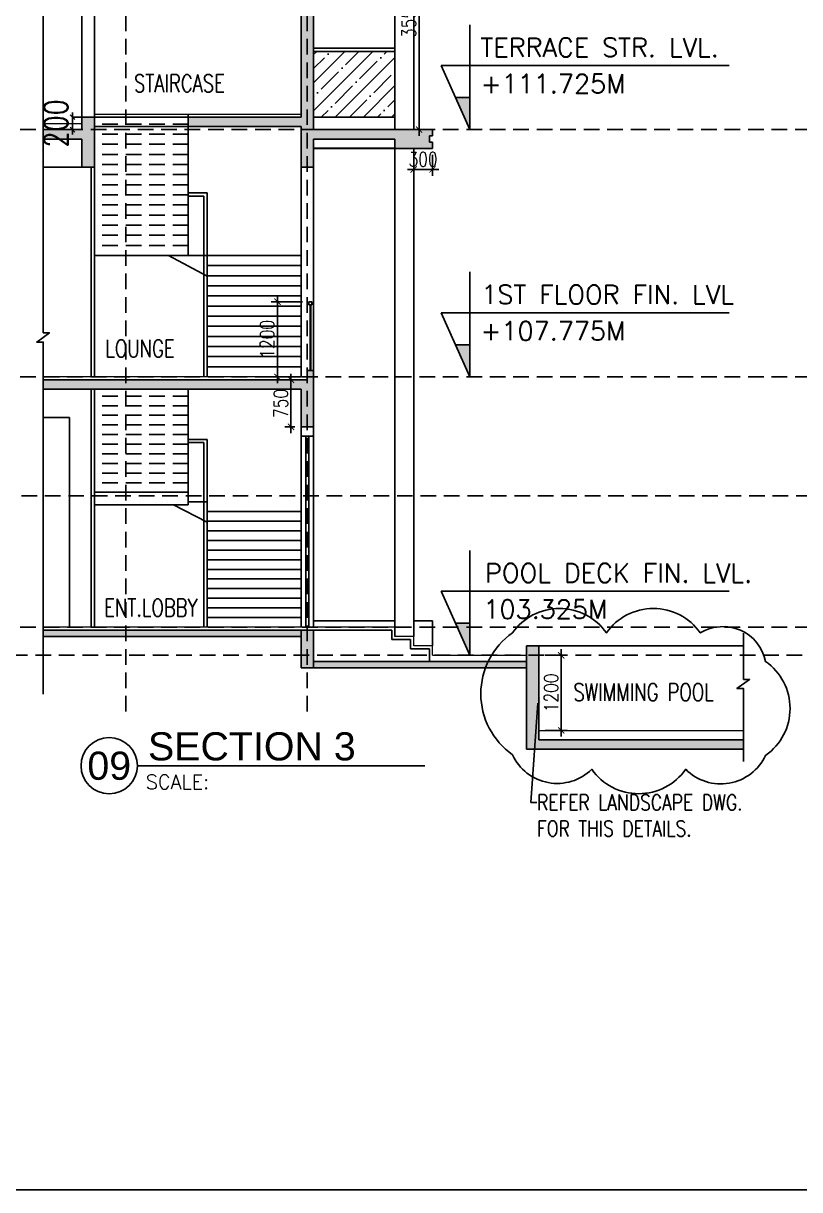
# Model space of a CAD drawing. Extents: x -32840 to 422982, y 280745 to 888746.
# Drawn here: x 26171 to 38571, y 446301 to 464941 of the extents above; entities that cross this region are included whole.
import ezdxf
from ezdxf import colors
from ezdxf.entities.mleader import LeaderData, LeaderLine
from ezdxf.enums import TextEntityAlignment as Align
from ezdxf.math import Vec2, Vec3

# ---------------------------------------------------------------- set-up
doc = ezdxf.new("R2010")
doc.units = 0
doc.header["$LTSCALE"] = 1000
doc.header["$PDMODE"] = 3
doc.linetypes.add('CONTINOUS', pattern=[0])
doc.linetypes.add('HIDDEN', pattern=[0.375, 0.25, -0.125])
doc.layers.get('Defpoints').update_dxf_attribs({"linetype": 'HIDDEN'})
for name, color, linetype in [('a-dim', 3, 'Continuous'), ('A-DOOR', 1, 'Continuous'), ('A-Elev 01', 7, 'Continuous'), ('A-Elev 02', 6, 'Continuous'), ('A-Elev 03', 4, 'Continuous'), ('A-Glaz', 4, 'Continuous'), ('A-HAT', 8, 'Continuous'), ('A-LVL', 31, 'HIDDEN'), ('A-Rail', 1, 'Continuous'), ('A-RD', 6, 'Continuous'), ('A-Rev', 31, 'Continuous'), ('A-Tag LVl', 2, 'Continuous'), ('A-TEXT', 6, 'Continuous'), ('A-WALL', 7, 'CONTINOUS'), ('a-win', 1, 'Continuous'), ('I-False Ceiling', 7, 'Continuous')]:
    doc.layers.add(name, color=color, linetype=linetype)
doc.layers.add('A-FLOR', color=2, linetype='Continuous', lineweight=18)
doc.styles.add('Arial', font='arial.ttf')
doc.styles.add('ROMANS', font='romans.shx', dxfattribs={"width": 0.8})
doc.dimstyles.new('A-Det dim', dxfattribs={"dimscale": 150, "dimtxt": 2.5, "dimasz": 0.5, "dimexe": 0, "dimexo": 0, "dimgap": 0.5, "dimtad": 1, "dimdec": 0, "dimlfac": -0.01, "dimzin": 3, "dimdsep": 46, "dimtxsty": 'ROMANS', "dimblk": 'OBLIQUE', "dimcen": 5, "dimclrd": 256, "dimclre": 8, "dimclrt": 6, "dimadec": 0, "dimazin": 0, "dimtfac": 1, "dimtdec": 0, "dimtix": 1, "dimtmove": 1, "dimatfit": 3, "dimfxl": 1, "dimfrac": 2, "dimtolj": 1, "dimtzin": 3, "dimarcsym": 0})
doc.dimstyles.new('dim-1', dxfattribs={"dimscale": 100, "dimtxt": 2.25, "dimasz": 1, "dimexe": 1, "dimexo": 1, "dimgap": 0.5, "dimtad": 1, "dimdec": 0, "dimzin": 3, "dimdsep": 46, "dimtxsty": 'ROMANS', "dimblk": 'ARCHTICK', "dimcen": 0.0625, "dimdle": 1, "dimclrd": 256, "dimclre": 256, "dimclrt": 6, "dimadec": 0, "dimazin": 0, "dimtfac": 1, "dimtdec": 0, "dimtix": 1, "dimtmove": 1, "dimatfit": 3, "dimfxl": 1, "dimfrac": 2, "dimtolj": 1, "dimtzin": 3, "dimarcsym": 0})

# ---------------------------------------------------------------- blocks, each defined once
blk = doc.blocks.new('RD')
at = {"style": 'ROMANS', "width": 0.75}
for tag, p in [('RT', (10.24, 14.08)), ('SZ', (10.24, 2.74))]:
    blk.add_attdef(tag, text='', height=9, dxfattribs=at).set_placement(p, align=Align.CENTER)
blk = doc.blocks.new('TAG-LABEL')
at = {"linetype": 'Continuous'}
blk.add_line((-65.32, 0), (-24.49, 0), dxfattribs=at)
blk.add_circle((-69.32, 0), 4, dxfattribs=at)
at = {"color": 6, "style": 'ROMANS'}
blk.add_text('SCALE:', height=2, dxfattribs=at).set_placement((-64.13, -3.31))
at = {"color": 6}
for tag, p, height, style in [('LABELNAME', (-63.82, 0.75), 4, 'Arial'), ('SCALE', (-52.05, -3.31), 2, 'ROMANS'), ('DES.LINE.01', (-63.94, -6.44), 2, 'ROMANS'), ('DES.LINE.02', (-63.94, -9.56), 2, 'ROMANS')]:
    blk.add_attdef(tag, p, '', height=height, dxfattribs=dict(at, style=style))
at = {"color": 6, "style": 'Arial'}
blk.add_attdef('88', text='', height=4, dxfattribs=at).set_placement((-69.32, 0), align=Align.MIDDLE_CENTER)
blk = doc.blocks.new('_ArchTick')
at = {"color": 0, "linetype": 'ByBlock', "const_width": 0.15}
blk.add_lwpolyline([(-0.5, -0.5), (0.5, 0.5)], dxfattribs=at)
blk = doc.blocks.new('*D1923')
at = {"layer": 'a-dim', "lineweight": -2, "transparency": 16777216}
for p, q in [((30631, 460492), (30130, 460492)), ((30230, 459192), (30230, 460592)), ((30606, 459292), (30130, 459292))]:
    blk.add_line(p, q, dxfattribs=at)
at = {"layer": 'Defpoints', "color": 0, "transparency": 16777216}
for p in [(30230, 460492), (30731, 460492), (30706, 459292)]:
    blk.add_point(p, dxfattribs=at)
at = {"layer": 'a-dim', "lineweight": -2, "transparency": 16777216, "xscale": 100, "yscale": 100, "zscale": 100}
for p, rotation in [((30230, 460492), 90), ((30230, 459292), 270)]:
    blk.add_blockref('_ArchTick', p, dxfattribs=dict(at, rotation=rotation))
at = {"layer": 'a-dim', "color": 6, "transparency": 16777216, "insert": (30067, 459892), "char_height": 225, "attachment_point": 5, "rotation": 90, "style": 'ROMANS'}
blk.add_mtext('\\A1;1200', dxfattribs=at)
blk = doc.blocks.new('*D1914')
at = {"layer": 'a-dim', "lineweight": -2, "transparency": 16777216}
for p, q in [((34506, 454842), (34863, 454842)), ((34763, 454942), (34763, 453542)), ((34506, 453642), (34863, 453642))]:
    blk.add_line(p, q, dxfattribs=at)
at = {"layer": 'Defpoints', "color": 0, "transparency": 16777216}
for p in [(34406, 454842), (34406, 453642), (34763, 453642)]:
    blk.add_point(p, dxfattribs=at)
at = {"layer": 'a-dim', "lineweight": -2, "transparency": 16777216, "xscale": 100, "yscale": 100, "zscale": 100}
for p, rotation in [((34763, 454842), 90), ((34763, 453642), 270)]:
    blk.add_blockref('_ArchTick', p, dxfattribs=dict(at, rotation=rotation))
at = {"layer": 'a-dim', "color": 6, "transparency": 16777216, "insert": (34601, 454242), "char_height": 225, "attachment_point": 5, "rotation": 90, "style": 'ROMANS'}
blk.add_mtext('\\A1;1200', dxfattribs=at)
blk = doc.blocks.new('*D1917')
at = {"layer": 'a-dim', "lineweight": -2, "transparency": 16777216}
for p, q in [((30906, 466792), (32591, 466792)), ((32491, 466892), (32491, 463142)), ((31056, 463242), (32591, 463242))]:
    blk.add_line(p, q, dxfattribs=at)
at = {"layer": 'Defpoints', "color": 0, "transparency": 16777216}
for p in [(30806, 466792), (30956, 463242), (32491, 463242)]:
    blk.add_point(p, dxfattribs=at)
at = {"layer": 'a-dim', "lineweight": -2, "transparency": 16777216, "xscale": 100, "yscale": 100, "zscale": 100}
for p, rotation in [((32491, 466792), 90), ((32491, 463242), 270)]:
    blk.add_blockref('_ArchTick', p, dxfattribs=dict(at, rotation=rotation))
at = {"layer": 'a-dim', "color": 6, "transparency": 16777216, "insert": (32328, 465017), "char_height": 225, "attachment_point": 5, "rotation": 90, "style": 'ROMANS'}
blk.add_mtext('\\A1;3550', dxfattribs=at)
blk = doc.blocks.new('TAG-LVL-SEC')
blk.add_hatch(color=256).paths.add_polyline_path([(0, 3.42), (-1.53, 3.42), (0, 0)])
for p, q in [((0, 0), (0, 11.17)), ((0, 0), (-3.06, 6.83)), ((-3.06, 6.83), (27.63, 6.83)), ((-1.53, 3.42), (0, 3.42))]:
    blk.add_line(p, q)
at = {"color": 6, "style": 'ROMANS'}
for tag, p in [('LEVEL', (1.61, 7.76)), ('LEVELTAG', (1.44, 3.9))]:
    blk.add_attdef(tag, p, '', height=2, dxfattribs=at)
blk = doc.blocks.new('_Oblique')
at = {"color": 0, "linetype": 'ByBlock', "lineweight": -2}
blk.add_line((-0.5, -0.5), (0.5, 0.5), dxfattribs=at)
at = {"color": 0, "linetype": 'ByBlock'}
blk.add_line((-0.5, -0.5), (0.5, 0.5), dxfattribs=at)
blk = doc.blocks.new('*D1819')
at = {"layer": 'A-Elev 01', "lineweight": -2, "transparency": 16777216}
for p, q in [((26954, 463442), (26954, 463517)), ((26954, 463442), (26954, 463242)), ((26954, 463242), (26954, 463167))]:
    blk.add_line(p, q, dxfattribs=at)
at = {"layer": 'A-Elev 01', "color": 8, "lineweight": -2, "transparency": 16777216}
for p, q in [((27106, 463442), (26954, 463442)), ((27106, 463242), (26954, 463242))]:
    blk.add_line(p, q, dxfattribs=at)
at = {"layer": 'Defpoints', "color": 0, "transparency": 16777216}
for p in [(27106, 463442), (26954, 463242), (27106, 463242)]:
    blk.add_point(p, dxfattribs=at)
at = {"layer": 'A-Elev 01', "lineweight": -2, "transparency": 16777216, "xscale": 75, "yscale": 75, "zscale": 75}
for p, rotation in [((26954, 463442), 270), ((26954, 463242), 90)]:
    blk.add_blockref('_Oblique', p, dxfattribs=dict(at, rotation=rotation))
at = {"layer": 'A-Elev 01', "color": 6, "transparency": 16777216, "insert": (26692, 463342), "char_height": 375, "attachment_point": 5, "rotation": 90, "style": 'ROMANS'}
blk.add_mtext('\\A1;200', dxfattribs=at)
blk = doc.blocks.new('*D1884')
at = {"layer": 'a-dim', "lineweight": -2, "transparency": 16777216}
for p, q in [((30446, 458392), (30446, 459342)), ((30506, 459242), (30346, 459242)), ((30506, 458492), (30346, 458492))]:
    blk.add_line(p, q, dxfattribs=at)
at = {"layer": 'Defpoints', "color": 0, "transparency": 16777216}
for p in [(30446, 459242), (30606, 459242), (30606, 458492)]:
    blk.add_point(p, dxfattribs=at)
at = {"layer": 'a-dim', "lineweight": -2, "transparency": 16777216, "xscale": 100, "yscale": 100, "zscale": 100}
for p, rotation in [((30446, 459242), 90), ((30446, 458492), 270)]:
    blk.add_blockref('_ArchTick', p, dxfattribs=dict(at, rotation=rotation))
at = {"layer": 'a-dim', "color": 6, "transparency": 16777216, "insert": (30283, 458867), "char_height": 225, "attachment_point": 5, "rotation": 90, "style": 'ROMANS'}
blk.add_mtext('\\A1;750', dxfattribs=at)
blk = doc.blocks.new('*D1932')
at = {"layer": 'a-dim', "lineweight": -2, "transparency": 16777216}
for p, q in [((32406, 462842), (32406, 462505)), ((32706, 462842), (32706, 462505)), ((32406, 462605), (32306, 462605)), ((32406, 462605), (32706, 462605)), ((32706, 462605), (32806, 462605))]:
    blk.add_line(p, q, dxfattribs=at)
at = {"layer": 'Defpoints', "color": 0, "transparency": 16777216}
for p in [(32406, 462942), (32706, 462942), (32706, 462605)]:
    blk.add_point(p, dxfattribs=at)
at = {"layer": 'a-dim', "lineweight": -2, "transparency": 16777216, "xscale": 100, "yscale": 100, "zscale": 100}
blk.add_blockref('_ArchTick', (32406, 462605), dxfattribs=at)
at = {"layer": 'a-dim', "lineweight": -2, "transparency": 16777216, "xscale": 100, "yscale": 100, "zscale": 100, "rotation": 180}
blk.add_blockref('_ArchTick', (32706, 462605), dxfattribs=at)
at = {"layer": 'a-dim', "color": 6, "transparency": 16777216, "insert": (32556, 462768), "char_height": 225, "attachment_point": 5, "style": 'ROMANS'}
blk.add_mtext('\\A1;300', dxfattribs=at)

msp = doc.modelspace()

# ---------------------------------------------------------------- hatches: boundary and pattern name
at = {"layer": 'A-HAT'}
h = msp.add_hatch(dxfattribs=at)
h.set_pattern_fill('ANSI35', color=131, scale=50)
h.set_pattern_definition([(45, (-226190.82, 1233887.83), (-224.5064, 224.5064), []), (45, (-225966.3, 1233887.83), (-224.5064, 224.5064), [396.875, -79.375, 0, -79.375])])
h.paths.add_polyline_path([(30806, 464492.2), (30806, 463442.2), (32106, 463442.2), (32106, 464492.2)])
at = {"layer": 'I-False Ceiling'}
h = msp.add_hatch(dxfattribs=at)
h.set_pattern_fill('ANGLE', color=8)
h.set_pattern_definition([(0, (0, 0), (0, 6.985), [5.08, -1.905]), (90, (0, 0), (-6.985, 4e-16), [5.08, -1.905])])
h.paths.add_polyline_path([(42307.7, 466129.6), (42307.7, 466704.9), (41970.2, 466704.9), (41970.2, 466129.6)], flags=9)
h.paths.add_polyline_path([(40440.9, 466208.8), (40440.9, 466775.6), (40103.4, 466775.6), (40103.4, 466208.8)], flags=9)
h.paths.add_polyline_path([(39895.2, 459535.4), (41695.2, 459535.4), (41695.2, 459955.4), (39895.2, 459955.4)], flags=9)
h.paths.add_polyline_path([(44116.4, 458298.8), (44116.4, 458848.5), (43778.9, 458848.5), (43778.9, 458298.8)], flags=9)
h.paths.add_polyline_path([(44871.9, 459381.7), (44871.9, 460102.8), (44534.4, 460102.8), (44534.4, 459381.7)], flags=9)
h.paths.add_polyline_path([(30236.1, 459531.7), (30236.1, 460252.8), (29898.6, 460252.8), (29898.6, 459531.7)], flags=9)
h.paths.add_polyline_path([(27814.1, 463772.2), (29514.1, 463772.2), (29514.1, 464192.2), (27814.1, 464192.2)], flags=9)
h.paths.add_polyline_path([(32496.8, 464643.8), (32496.8, 465390.6), (32159.3, 465390.6), (32159.3, 464643.8)], flags=9)
h.paths.add_polyline_path([(45644.6, 463913.3), (49028.4, 463913.3), (49028.4, 464946.7), (45644.6, 464946.7)], flags=9)
h.paths.add_polyline_path([(28398.1, 467301.6), (31005.3, 467301.6), (31005.3, 467751.6), (28398.1, 467751.6)], flags=9)
h.paths.add_polyline_path([(28354.5, 467881.6), (34833.1, 467881.6), (34833.1, 468331.6), (28354.5, 468331.6)], flags=9)
h.paths.add_polyline_path([(42272.8, 458579.6), (42272.8, 459154.9), (41935.3, 459154.9), (41935.3, 458579.6)], flags=9)
h.paths.add_polyline_path([(42279.8, 465703.1), (42855.1, 465703.1), (42855.1, 466040.6), (42279.8, 466040.6)], flags=9)
h.paths.add_polyline_path([(42329.7, 462579.6), (42329.7, 463154.9), (41992.2, 463154.9), (41992.2, 462579.6)], flags=9)
h.paths.add_polyline_path([(42279.8, 462206.2), (42855.1, 462206.2), (42855.1, 462543.7), (42279.8, 462543.7)], flags=9)
h.paths.add_polyline_path([(39534.1, 465894.9), (40100.9, 465894.9), (40100.9, 466232.4), (39534.1, 466232.4)], flags=9)
h.paths.add_polyline_path([(30451.9, 458579.6), (30451.9, 459154.9), (30114.4, 459154.9), (30114.4, 458579.6)], flags=9)
h.paths.add_polyline_path([(32268.4, 462598.9), (32843.7, 462598.9), (32843.7, 462936.4), (32268.4, 462936.4)], flags=9)
h.paths.add_polyline_path([(33455.2, 459801.6), (36062.3, 459801.6), (36062.3, 460251.6), (33455.2, 460251.6)], flags=9)
h.paths.add_polyline_path([(33495, 460381.6), (38245, 460381.6), (38245, 460831.6), (33495, 460831.6)], flags=9)
h.paths.add_polyline_path([(33457.2, 463751.6), (36064.4, 463751.6), (36064.4, 464201.6), (33457.2, 464201.6)], flags=9)
h.paths.add_polyline_path([(33412.5, 464331.6), (37862.5, 464331.6), (37862.5, 464781.6), (33412.5, 464781.6)], flags=9)
h = msp.add_hatch(dxfattribs=at)
h.set_pattern_fill('AR-CONC', color=8)
h.paths.add_polyline_path([(30806, 466492.2), (27106, 466492.2), (27106, 466192.2), (26506, 466192.2), (26506, 465892.2), (27106, 465892.2), (27306, 465892.2), (27306, 466342.2), (30606, 466342.2), (30606, 465742.2), (30806, 465742.2)])
h.paths.add_polyline_path([(27306, 466792.2), (27106, 466792.2), (27106, 466492.2), (27306, 466492.2)])
h.paths.add_polyline_path([(30806, 466792.2), (30606, 466792.2), (30606, 466492.2), (30806, 466492.2)])
h.paths.add_polyline_path([(30806, 465742.2), (30606, 465742.2), (30606, 463442.2), (28806, 463442.2), (28806, 463292.2), (30606, 463292.2), (30606, 463242.2), (30806, 463242.2)])
h.paths.add_polyline_path([(27306, 463242.2), (26489.8, 463242.2), (26489.8, 463092.2), (27106, 463092.2), (27106, 462642.2), (27306, 462642.2)])
h.paths.add_polyline_path([(27306, 463442.2), (27106, 463442.2), (27106, 463242.2), (27306, 463242.2), (27306, 463292.2)])
h.paths.add_polyline_path([(30806, 463092.2), (32106, 463092.2), (32106, 462942.2), (32706, 462942.2), (32706, 463042.2), (32656, 463042.2), (32656, 463142.2), (32706, 463142.2), (32706, 463242.2), (30606, 463242.2), (30606, 462642.2), (30806, 462642.2)])
h.paths.add_polyline_path([(30806, 459292.2), (30706, 459292.2), (30706, 459242.2), (26489.8, 459242.2), (26489.8, 459092.2), (30606, 459092.2), (30606, 458492.2), (30806, 458492.2)])
h.paths.add_polyline_path([(30806, 459392.2), (30706, 459392.2), (30706, 459292.2), (30806, 459292.2)])
h.paths.add_polyline_path([(25791.9, 459242.2), (17978.4, 459242.2), (17978.4, 459092.2), (18678.4, 459092.2), (18678.4, 458492.2), (18978.4, 458492.2), (18978.4, 459092.2), (22578.4, 459092.2), (22578.4, 458492.2), (22878.4, 458492.2), (22878.4, 459092.2), (24778.4, 459092.2), (24778.4, 458642.2), (25078.4, 458642.2), (25078.4, 459092.2), (25791.9, 459092.2)])
h.paths.add_polyline_path([(22778.4, 455242.2), (22578.4, 455242.2), (22578.4, 454842.2), (22778.4, 454842.2)])
h.paths.add_polyline_path([(25791.9, 455242.2), (22778.4, 455242.2), (22778.4, 455142.2), (25791.9, 455142.2)])
h.paths.add_polyline_path([(22778.4, 454842.2), (22578.4, 454842.2), (22578.4, 454642.2), (22778.4, 454642.2)])
h.paths.add_polyline_path([(22578.4, 454842.2), (20828.4, 454842.2), (20828.4, 454742.2), (22578.4, 454742.2)])
h.paths.add_polyline_path([(30606, 455242.2), (26489.8, 455242.2), (26489.8, 455142.2), (30606, 455142.2)])
h.paths.add_polyline_path([(33595.9, 454742.2), (30806, 454742.2), (30806, 454642.2), (33553.1, 454642.2, -0.0229036)])
h.paths.add_polyline_path([(30806, 455242.2), (30606, 455242.2), (30606, 454842.2), (30806, 454842.2)])
h.paths.add_polyline_path([(30806, 454842.2), (30606, 454842.2), (30606, 454642.2), (30806, 454642.2)])
h.paths.add_polyline_path([(34206, 454742.2), (33595.9, 454742.2, 0.0229036), (33553.1, 454642.2), (34206, 454642.2)])
h.paths.add_polyline_path([(18595.9, 458579.6), (18595.9, 459154.9), (18258.4, 459154.9), (18258.4, 458579.6)], flags=25)
h.paths.add_polyline_path([(23189.5, 458579.6), (23189.5, 459154.9), (22852, 459154.9), (22852, 458579.6)], flags=25)
h.paths.add_polyline_path([(24680.4, 458658.8), (24680.4, 459225.6), (24342.9, 459225.6), (24342.9, 458658.8)], flags=25)
h = msp.add_hatch(dxfattribs=at)
h.set_pattern_fill('AR-CONC', color=8)
h.paths.add_polyline_path([(25791.9, 463242.2), (17453.4, 463242.2), (17453.4, 463142.2), (17503.4, 463142.2), (17503.4, 463042.2), (17453.4, 463042.2), (17453.4, 462942.2), (18678.4, 462942.2), (18678.4, 462492.2), (18978.4, 462492.2), (18978.4, 463092.2), (24778.4, 463092.2), (24778.4, 462642.2), (25078.4, 462642.2), (25078.4, 463092.2), (25791.9, 463092.2)])
h.paths.add_polyline_path([(18778.4, 463442.2), (18678.4, 463442.2), (18678.4, 463242.2), (18778.4, 463242.2)])
h.paths.add_polyline_path([(37674.8, 453492.2), (34406, 453492.2), (34406, 454842.2), (34206, 454842.2), (34206, 453342.2), (37674.8, 453342.2)])
h.paths.add_polyline_path([(34406, 454992.2), (34206, 454992.2), (34206, 454842.2), (34406, 454842.2)])

# ---------------------------------------------------------------- linework, layer by layer
msp.add_lwpolyline([(-32840.5, 474297.9), (120491.4, 474297.9), (120491.4, 446301.2), (-32840.5, 446301.2)], close=True)
at = {"layer": 'A-DOOR'}
msp.add_lwpolyline([(30806, 464542.2), (32106, 464542.2), (32106, 464492.2), (30806, 464492.2)], dxfattribs=at)
at = {"layer": 'A-Elev 02'}
for p, q in [((32406, 466492.2), (32406, 463242.2)), ((32106, 466342.2), (32106, 463242.2)), ((28806, 461230.7), (28806, 463492.2)), ((32106, 455142.2), (32106, 462942.2)), ((32406, 455142.2), (32406, 462942.2)), ((27106, 462642.2), (26489.8, 462642.2)), ((30606, 459292.2), (30606, 462642.2)), ((30806, 459392.2), (30806, 462642.2)), ((27306, 457246.1), (27306, 459092.2)), ((28806, 457246.1), (28806, 459092.2)), ((26906, 458642.2), (26489.8, 458642.2)), ((26906, 455292.2), (26906, 458642.2)), ((28806, 457446.1), (27306, 457446.1)), ((28806, 457246.1), (27306, 457246.1)), ((28567.3, 457246.1), (29106, 456969.8)), ((28806, 457292.2), (29106, 457292.2)), ((29106, 457138.4), (30606, 457138.4)), ((29106, 456984.5), (30606, 456984.5)), ((29106, 456830.7), (30606, 456830.7)), ((29106, 456676.8), (30606, 456676.8)), ((29106, 456523), (30606, 456523)), ((29106, 456369.2), (30606, 456369.2)), ((29106, 456215.3), (30606, 456215.3)), ((29106, 456061.5), (30606, 456061.5)), ((29106, 455907.6), (30606, 455907.6)), ((29106, 455753.8), (30606, 455753.8)), ((29106, 455599.9), (30606, 455599.9)), ((29106, 455446.1), (30606, 455446.1)), ((34406, 454992.2), (37674.8, 454992.2))]:
    msp.add_line(p, q, dxfattribs=at)
at = {"layer": 'A-Elev 02', "linetype": 'HIDDEN'}
for p, q in [((28806, 463330.7), (27306, 463330.7)), ((28806, 463169.2), (27306, 463169.2)), ((28806, 463007.6), (27306, 463007.6)), ((28806, 462846.1), (27306, 462846.1)), ((28806, 462684.5), (27306, 462684.5)), ((28806, 462523), (27306, 462523)), ((28806, 462361.5), (27306, 462361.5)), ((28806, 462199.9), (27306, 462199.9)), ((28806, 462038.4), (27306, 462038.4)), ((28806, 461876.8), (27306, 461876.8)), ((28806, 461715.3), (27306, 461715.3)), ((28806, 461553.8), (27306, 461553.8)), ((28806, 461392.2), (27306, 461392.2)), ((28806, 458984.5), (27306, 458984.5)), ((28806, 458830.7), (27306, 458830.7)), ((28806, 458676.8), (27306, 458676.8)), ((28806, 458523), (27306, 458523)), ((28806, 458369.2), (27306, 458369.2)), ((28806, 458215.3), (27306, 458215.3)), ((28806, 458061.5), (27306, 458061.5)), ((28806, 457907.6), (27306, 457907.6)), ((28806, 457753.8), (27306, 457753.8)), ((28806, 457599.9), (27306, 457599.9))]:
    msp.add_line(p, q, dxfattribs=at)
at = {"layer": 'A-Elev 03'}
for p, q in [((32106, 463242.2), (32106, 464492.2)), ((30806, 455392.2), (32106, 455392.2)), ((32406, 455392.2), (32706, 455392.2)), ((32706, 455392.2), (32706, 454992.2))]:
    msp.add_line(p, q, dxfattribs=at)
at = {"layer": 'A-FLOR'}
for p, q in [((27306, 463492.2), (30606, 463492.2)), ((26489.8, 463342.2), (27106, 463342.2)), ((30806, 462954.2), (32106, 462954.2)), ((30806, 462942.2), (32106, 462942.2)), ((30706, 459292.2), (26489.8, 459292.2)), ((32706, 454842.2), (34206, 454842.2)), ((34406, 453642.2), (37674.8, 453642.2))]:
    msp.add_line(p, q, dxfattribs=at)
msp.add_lwpolyline([(32706, 454842.2), (32706, 454992.2), (32406, 454992.2), (32406, 455142.2), (32106, 455142.2), (32106, 455292.2), (26489.8, 455292.2)], dxfattribs=at)
at = {"layer": 'A-Glaz'}
for p, q in [((27256, 462642.2), (27256, 459292.2)), ((27306, 462642.2), (27306, 459292.2)), ((27256, 459092.2), (27256, 455292.2)), ((27306, 459092.2), (27306, 455292.2))]:
    msp.add_line(p, q, dxfattribs=at)
at = {"layer": 'A-HAT'}
for points in [[(26489.8, 466253.1), (26489.8, 459995.1), (26586.1, 459995.1), (26385.3, 459848.4), (26489.8, 459848.4), (26489.8, 454221.9)], [(37674.8, 455195.5), (37674.8, 454455.9), (37771.1, 454455.9), (37570.3, 454309.1), (37674.8, 454309.1), (37674.8, 453142.7)]]:
    msp.add_lwpolyline(points, dxfattribs=at)
at = {"layer": 'A-HAT', "color": 131}
msp.add_lwpolyline([(30806, 463442.2), (32106, 463442.2), (32106, 464492.2), (30806, 464492.2)], dxfattribs=at)
at = {"layer": 'A-LVL'}
for p, q in [((27806, 453941.7), (27806, 468601.1)), ((30706, 453941.7), (30706, 468601.1)), ((100247.1, 463242.2), (17385.9, 463242.2)), ((100247.1, 459292.2), (17385.9, 459292.2)), ((90139.3, 457392.2), (17385.9, 457392.2)), ((100247.1, 455292.2), (17385.9, 455292.2)), ((104988.4, 454842.2), (19531, 454842.2))]:
    msp.add_line(p, q, dxfattribs=at)
at = {"layer": 'A-Rail'}
for p, q in [((28806, 462230.7), (29106, 462230.7)), ((28806, 462180.7), (29056, 462180.7)), ((29056, 459292.2), (29056, 462180.7)), ((29106, 459292.2), (29106, 462230.7)), ((30781.3, 460492.2), (30731.3, 460492.2)), ((30731.3, 460492.2), (30731.3, 460442.2)), ((30781.3, 460442.2), (30731.3, 460442.2)), ((30750.3, 459392.2), (30750.3, 460442.2)), ((30762.3, 459392.2), (30762.3, 460442.2)), ((30781.3, 460492.2), (30781.3, 460442.2)), ((28806, 458292.2), (29106, 458292.2)), ((28806, 458242.2), (29056, 458242.2)), ((29056, 458242.2), (29056, 455292.2)), ((29106, 458292.2), (29106, 455292.2))]:
    msp.add_line(p, q, dxfattribs=at)
at = {"layer": 'A-Rev'}
msp.add_lwpolyline([(33984.2, 455198.9, -0.5205671), (35484.2, 455198.9, -0.5205671), (36984.2, 455198.9, -0.5205671), (38027.5, 454742.1, -0.5205671), (38027.5, 453242.1, -0.5205671), (36750.4, 453019.2, -0.5205671), (35250.4, 453019.2, -0.5205671), (33984.2, 453253.1, -0.5205671)], format="xyb", close=True, dxfattribs=at)
at = {"layer": 'A-TEXT'}
for p, q in [((27306, 461230.7), (27306, 463492.2)), ((28806, 461230.7), (27306, 461230.7)), ((28489.6, 461230.7), (29106, 460898.8)), ((28806, 461230.7), (30606, 461230.7)), ((29106, 461069.2), (30606, 461069.2)), ((29106, 460907.6), (30606, 460907.6)), ((29106, 460746.1), (30606, 460746.1)), ((29106, 460584.5), (30606, 460584.5)), ((29106, 460423), (30606, 460423)), ((29106, 460261.5), (30606, 460261.5)), ((29106, 460099.9), (30606, 460099.9)), ((29106, 459938.4), (30606, 459938.4)), ((29106, 459776.8), (30606, 459776.8)), ((29106, 459615.3), (30606, 459615.3)), ((29106, 459453.8), (30606, 459453.8))]:
    msp.add_line(p, q, dxfattribs=at)
at = {"layer": 'A-WALL'}
for p, q in [((30806, 463242.2), (30806, 466792.2)), ((27306, 463442.2), (27306, 466342.2)), ((30606, 463442.2), (30606, 466342.2)), ((27106, 463242.2), (27106, 465892.2)), ((27106, 463442.2), (30606, 463442.2)), ((26489.8, 463242.2), (27106, 463242.2)), ((27306, 463292.2), (30606, 463292.2)), ((27306, 462642.2), (27306, 463292.2)), ((30606, 462642.2), (30606, 463292.2)), ((32706, 463242.2), (30806, 463242.2)), ((32706, 463142.2), (32706, 463242.2)), ((26489.8, 463092.2), (27106, 463092.2)), ((27106, 462642.2), (27106, 463092.2)), ((32106, 463092.2), (30806, 463092.2)), ((30806, 462642.2), (30806, 463092.2)), ((32106, 462942.2), (32106, 463092.2)), ((32706, 463142.2), (32656, 463142.2)), ((32656, 463042.2), (32656, 463142.2)), ((32656, 463042.2), (32706, 463042.2)), ((32706, 462942.2), (32706, 463042.2)), ((32106, 462942.2), (32706, 462942.2)), ((27106, 462642.2), (27306, 462642.2)), ((30606, 462642.2), (30806, 462642.2)), ((30706, 459242.2), (30706, 459392.2)), ((30806, 459392.2), (30706, 459392.2)), ((30806, 458492.2), (30806, 459392.2)), ((30706, 459242.2), (26489.8, 459242.2)), ((30606, 459092.2), (26489.8, 459092.2)), ((30606, 458492.2), (30606, 459092.2)), ((30806, 458342.2), (30606, 458342.2)), ((32056, 455242.2), (26489.8, 455242.2)), ((30606, 454642.2), (30606, 455242.2)), ((30806, 455242.2), (30806, 454642.2)), ((32056, 455092.2), (32056, 455242.2)), ((30606, 455142.2), (26489.8, 455142.2)), ((32356, 455092.2), (32056, 455092.2)), ((32356, 454942.2), (32356, 455092.2)), ((32656, 454942.2), (32356, 454942.2)), ((32656, 454742.2), (32656, 454942.2)), ((34206, 454992.2), (34406, 454992.2)), ((34206, 454992.2), (34206, 453342.2)), ((34406, 454992.2), (34406, 453492.2)), ((30806, 454642.2), (30606, 454642.2)), ((30806, 454742.2), (34206, 454742.2)), ((30806, 454642.2), (34206, 454642.2)), ((34206, 453342.2), (37674.8, 453342.2)), ((34406, 453492.2), (37674.8, 453492.2))]:
    msp.add_line(p, q, dxfattribs=at)
msp.add_lwpolyline([(30606, 458342.2), (30606, 458492.2), (30806, 458492.2), (30806, 458342.2)], dxfattribs=at)
at = {"layer": 'a-win'}
for p, q in [((30606, 458342.2), (30606, 455292.2)), ((30681, 455292.2), (30681, 458342.2)), ((30731, 455292.2), (30731, 458342.2)), ((30806, 455292.2), (30806, 458342.2))]:
    msp.add_line(p, q, dxfattribs=at)

# ---------------------------------------------------------------- block references
at = {"layer": 'A-RD'}
ref = msp.add_blockref('RD', (29153.8, 463279.2), dxfattribs=dict(at, xscale=-40.00000000626291, yscale=40.00000000556133, zscale=40, rotation=2.625499577746382e-06))
ref.add_attrib('RT', 'STAIRCASE', dxfattribs={"height": 280, "rotation": 0, "style": 'ROMANS', "width": 0.75}).set_placement((28664.1, 463842.2), align=Align.CENTER)
ref = msp.add_blockref('RD', (28523.9, 459042.4), dxfattribs=dict(at, xscale=-40.00000000626291, yscale=40.00000000556133, zscale=40, rotation=2.625499577746382e-06))
ref.add_attrib('RT', 'LOUNGE', dxfattribs={"height": 280, "rotation": 0, "style": 'ROMANS', "width": 0.75}).set_placement((28034.1, 459605.4), align=Align.CENTER)
ref = msp.add_blockref('RD', (28698.6, 454898.5), dxfattribs=dict(at, xscale=-40.00000000626291, yscale=40.00000000556133, zscale=40, rotation=2.625499577746382e-06))
ref.add_attrib('RT', 'ENT.LOBBY', dxfattribs={"height": 280, "rotation": 0, "style": 'ROMANS', "width": 0.75}).set_placement((28208.9, 455461.5), align=Align.CENTER)
ref = msp.add_blockref('RD', (36568, 453548.2), dxfattribs=dict(at, xscale=-40.00000000626291, yscale=40.00000000556133, zscale=40, rotation=2.625499577746382e-06))
ref.add_attrib('RT', 'SWIMMING POOL', dxfattribs={"height": 280, "rotation": 0, "style": 'ROMANS', "width": 0.75}).set_placement((36078.2, 454111.2), align=Align.CENTER)
at = {"layer": 'A-Tag LVl'}
ref = msp.add_blockref('TAG-LVL-SEC', (33302.7, 463242.2), dxfattribs=dict(at, xscale=150, yscale=150, zscale=150))
ref.add_attrib('LEVEL', 'TERRACE STR. LVL.', (33473.2, 464406.6), dxfattribs={"layer": '0', "color": 6, "height": 300, "style": 'ROMANS'})
ref.add_attrib('LEVELTAG', '+111.725M', (33475.1, 463826.6), dxfattribs={"layer": '0', "color": 6, "height": 300, "style": 'ROMANS'})
ref = msp.add_blockref('TAG-LVL-SEC', (33302.7, 459292.2), dxfattribs=dict(at, xscale=150, yscale=150, zscale=150))
ref.add_attrib('LEVEL', '1ST FLOOR FIN. LVL', (33484.3, 460456.6), dxfattribs={"layer": '0', "color": 6, "height": 300, "style": 'ROMANS'})
ref.add_attrib('LEVELTAG', '+107.775M', (33473, 459876.6), dxfattribs={"layer": '0', "color": 6, "height": 300, "style": 'ROMANS'})
at = {"layer": 'A-Tag LVl', "xscale": 150, "yscale": 150, "zscale": 150}
msp.add_blockref('TAG-LVL-SEC', (33302.7, 454842.2), dxfattribs=at).add_auto_attribs({'LEVEL': 'POOL DECK FIN. LVL.', 'LEVELTAG': '103.325M'})
at = {"layer": 'A-Tag LVl'}
ref = msp.add_blockref('TAG-LABEL', (35341.3, 453077), dxfattribs=dict(at, xscale=112.5, yscale=112.5, zscale=112.5))
ref.add_attrib('88', '09', dxfattribs={"layer": '0', "color": 6, "height": 450, "style": 'Arial'}).set_placement((27542.9, 453077), align=Align.MIDDLE_CENTER)
ref.add_attrib('LABELNAME', 'SECTION 3', (28161.6, 453161.4), dxfattribs={"layer": '0', "color": 6, "height": 450, "style": 'Arial'})

# ---------------------------------------------------------------- dimensions: what is measured, and where the dimension line sits
at = {"layer": 'a-dim'}
for base, p1, p2, picture, middle in [((32490.5, 463242.2), (30806, 466792.2), (30956, 463242.2), '*D1917', (32328, 465017.2)), ((30229.8, 460492.2), (30706, 459292.2), (30731.3, 460492.2), '*D1923', (30067.3, 459892.2)), ((30445.6, 459242.2), (30606, 458492.2), (30606, 459242.2), '*D1884', (30283.1, 458867.2)), ((34763.2, 453642.2), (34406, 454842.2), (34406, 453642.2), '*D1914', (34600.7, 454242.2))]:
    dim = msp.add_linear_dim(base=base, p1=p1, p2=p2, angle=90, dimstyle='dim-1', dxfattribs=at)
    dim.commit()
    dim.dimension.update_dxf_attribs({"geometry": picture, "text_midpoint": middle})
dim = msp.add_linear_dim(base=(32706, 462605.1), p1=(32406, 462942.2), p2=(32706, 462942.2), dimstyle='dim-1', dxfattribs=at)
dim.commit()
dim.dimension.update_dxf_attribs({"geometry": '*D1932', "text_midpoint": (32556, 462767.6)})
at = {"layer": 'A-Elev 01'}
dim = msp.add_linear_dim(base=(26954, 463242.2), p1=(27106, 463442.2), p2=(27106, 463242.2), angle=90, dimstyle='A-Det dim', dxfattribs=at)
dim.commit()
dim.dimension.update_dxf_attribs({"geometry": '*D1819', "text_midpoint": (26691.5, 463342.2)})

# ---------------------------------------------------------------- leaders
at = {"layer": 'A-Rev'}
ml = msp.add_multileader_mtext('Standard', dxfattribs=at)
ml.set_content('REFER LANDSCAPE DWG. \\PFOR THIS DETAILS.', color=256, style='ROMANS')
ml.set_leader_properties()
ml.build(insert=Vec2(0, 0))
ml.multileader.update_dxf_attribs({"text_right_attachment_type": 6, "dogleg_length": 100, "arrow_head_size": 250})
ctx = ml.context
ctx.base_point, ctx.char_height, ctx.arrow_head_size, ctx.plane_origin = Vec3(34375.5, 452489.9), 250, 250, Vec3(34406.8, 454326.8)
ctx.right_attachment = 6
notes = []
notes.append((ctx, [(0, (1, 1, 0), (34275.5, 452489.9), (1, 0), 100, [(0, [(34406.8, 454326.8)], 0, [])])]))
ctx.mtext.insert, ctx.mtext.flow_direction = Vec3(34377.5, 452614.9), 5
for ctx, leaders in notes:
    for number, flags, end, landing, length, lines in leaders:
        leader = LeaderData()
        leader.index, (leader.has_last_leader_line, leader.has_dogleg_vector, leader.attachment_direction) = number, flags
        leader.last_leader_point, leader.dogleg_vector, leader.dogleg_length = Vec3(end), Vec3(landing), length
        for number, points, colour, breaks in lines:
            line = LeaderLine()
            line.index, line.vertices, line.color, line.breaks = number, Vec3.list(points), colors.encode_raw_color(colour), breaks
            leader.lines.append(line)
        ctx.leaders.append(leader)

doc.saveas('drawing.dxf')
